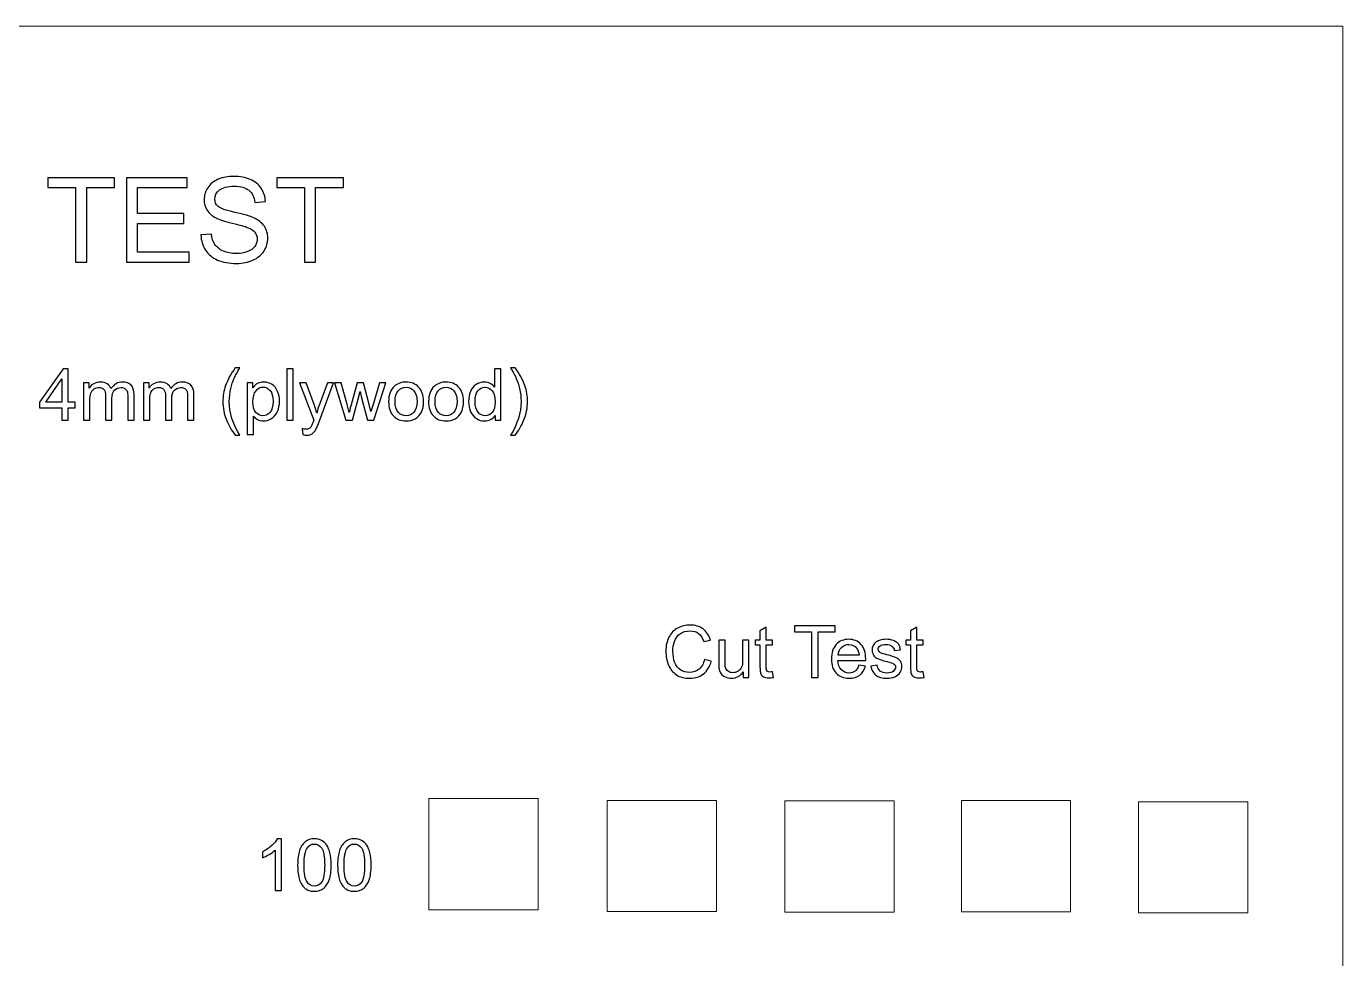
# Model space of a CAD drawing. Header units: centimetres. Extents: x -5.3 to 8.7, y 2.6 to 13.2.
# Drawn here: x 1.63 to 8.73, y 8.12 to 13.15 of the extents above; entities that cross this region are included whole.
import ezdxf

# ---------------------------------------------------------------- set-up
doc = ezdxf.new("R2010")
doc.units = ezdxf.units.CM
doc.header["$MEASUREMENT"] = 0
doc.layers.add('Layer 1', color=7, linetype='Continuous')

msp = doc.modelspace()

# ---------------------------------------------------------------- linework, layer by layer
at = {"layer": 'Layer 1', "color": 250, "lineweight": 9}
for points in [[(-5.3368, 2.64968), (8.73188, 2.64968), (8.73188, 13.15154), (-5.3368, 13.15154), (-5.3368, 2.64968)], [(3.79889, 8.38432), (4.38885, 8.38432), (4.38885, 8.98432), (3.79889, 8.98432), (3.79889, 8.38432)], [(3.79889, 8.38432), (4.38885, 8.38432), (4.38885, 8.98432), (3.79889, 8.98432), (3.79889, 8.38432)], [(4.76118, 8.37382), (5.35114, 8.37382), (5.35114, 8.97382), (4.76118, 8.97382), (4.76118, 8.37382)], [(5.72113, 8.37165), (6.31109, 8.37165), (6.31109, 8.97165), (5.72113, 8.97165), (5.72113, 8.37165)], [(6.67352, 8.37293), (7.26348, 8.37293), (7.26348, 8.97293), (6.67352, 8.97293), (6.67352, 8.37293)], [(7.62993, 8.36658), (8.21989, 8.36658), (8.21989, 8.96658), (7.62993, 8.96658), (7.62993, 8.36658)]]:
    msp.add_lwpolyline(points, close=True, dxfattribs=at)
at = {"layer": 'Layer 1', "color": 250}
for points, knots in [([(1.89287, 11.87957), (1.89287, 11.87957), (1.89287, 12.28089), (1.89287, 12.28089), (1.89287, 12.28089), (1.74301, 12.28089), (1.74301, 12.28089), (1.74301, 12.28089), (1.74301, 12.33423), (1.74301, 12.33423), (1.74301, 12.33423), (2.10305, 12.33423), (2.10305, 12.33423), (2.10305, 12.33423), (2.10305, 12.28089), (2.10305, 12.28089), (2.10305, 12.28089), (1.95319, 12.28089), (1.95319, 12.28089), (1.95319, 12.28089), (1.95319, 11.87957), (1.95319, 11.87957), (1.95319, 11.87957), (1.89287, 11.87957), (1.89287, 11.87957)], [0, 0, 0, 0, 0.125, 0.125, 0.125, 0.25, 0.25, 0.25, 0.375, 0.375, 0.375, 0.5, 0.5, 0.5, 0.625, 0.625, 0.625, 0.75, 0.75, 0.75, 0.875, 0.875, 0.875, 1, 1, 1, 1]), ([(2.16645, 11.87957), (2.16645, 11.87957), (2.16645, 12.33423), (2.16645, 12.33423), (2.16645, 12.33423), (2.49474, 12.33423), (2.49474, 12.33423), (2.49474, 12.33423), (2.49474, 12.28089), (2.49474, 12.28089), (2.49474, 12.28089), (2.22677, 12.28089), (2.22677, 12.28089), (2.22677, 12.28089), (2.22677, 12.14119), (2.22677, 12.14119), (2.22677, 12.14119), (2.4776, 12.14119), (2.4776, 12.14119), (2.4776, 12.14119), (2.4776, 12.08785), (2.4776, 12.08785), (2.4776, 12.08785), (2.22677, 12.08785), (2.22677, 12.08785), (2.22677, 12.08785), (2.22677, 11.93291), (2.22677, 11.93291), (2.22677, 11.93291), (2.50554, 11.93291), (2.50554, 11.93291), (2.50554, 11.93291), (2.50554, 11.87957), (2.50554, 11.87957), (2.50554, 11.87957), (2.16645, 11.87957), (2.16645, 11.87957)], [0, 0, 0, 0, 0.0833333, 0.0833333, 0.0833333, 0.1666667, 0.1666667, 0.1666667, 0.25, 0.25, 0.25, 0.3333333, 0.3333333, 0.3333333, 0.4166667, 0.4166667, 0.4166667, 0.5, 0.5, 0.5, 0.5833333, 0.5833333, 0.5833333, 0.6666667, 0.6666667, 0.6666667, 0.75, 0.75, 0.75, 0.8333333, 0.8333333, 0.8333333, 0.9166667, 0.9166667, 0.9166667, 1, 1, 1, 1]), ([(2.56904, 12.02562), (2.56904, 12.02562), (2.62556, 12.0307), (2.62556, 12.0307), (2.6282, 12.00784), (2.63445, 11.98911), (2.64429, 11.9744), (2.65413, 11.95979), (2.66937, 11.94794), (2.69001, 11.93884), (2.71065, 11.92984), (2.73393, 11.92529), (2.75975, 11.92529), (2.78272, 11.92529), (2.80293, 11.92868), (2.8205, 11.93556), (2.83807, 11.94244), (2.85109, 11.95185), (2.85966, 11.96381), (2.86823, 11.97577), (2.87257, 11.98879), (2.87257, 12.00276), (2.87257, 12.01694), (2.86844, 12.02932), (2.86019, 12.04001), (2.85193, 12.0506), (2.83828, 12.05949), (2.81923, 12.06679), (2.80706, 12.07145), (2.78007, 12.07885), (2.73827, 12.08891), (2.69646, 12.09896), (2.66725, 12.10838), (2.65053, 12.11727), (2.62884, 12.1287), (2.61275, 12.14288), (2.60217, 12.15971), (2.59148, 12.17654), (2.58619, 12.19548), (2.58619, 12.21633), (2.58619, 12.2394), (2.59275, 12.26089), (2.60576, 12.28078), (2.61878, 12.30079), (2.63773, 12.31592), (2.66281, 12.32629), (2.68779, 12.33666), (2.71562, 12.34185), (2.74621, 12.34185), (2.77986, 12.34185), (2.8096, 12.33645), (2.83532, 12.32555), (2.86103, 12.31476), (2.88083, 12.29878), (2.89469, 12.27761), (2.90855, 12.25655), (2.91596, 12.23263), (2.91702, 12.20596), (2.91702, 12.20596), (2.85924, 12.20152), (2.85924, 12.20152), (2.85617, 12.2302), (2.84569, 12.25189), (2.8278, 12.2665), (2.80992, 12.28121), (2.78346, 12.28851), (2.74853, 12.28851), (2.71213, 12.28851), (2.68556, 12.28184), (2.66895, 12.26851), (2.65233, 12.25517), (2.64397, 12.23909), (2.64397, 12.22025), (2.64397, 12.20395), (2.6499, 12.19051), (2.66164, 12.17993), (2.67329, 12.16945), (2.70345, 12.15855), (2.75234, 12.14754), (2.80124, 12.13643), (2.83479, 12.1268), (2.85299, 12.11854), (2.87934, 12.10637), (2.89892, 12.09103), (2.91152, 12.07229), (2.92411, 12.05367), (2.93036, 12.03218), (2.93036, 12.00784), (2.93036, 11.9836), (2.92348, 11.96096), (2.90961, 11.93958), (2.89575, 11.9182), (2.87596, 11.90158), (2.85003, 11.88973), (2.8241, 11.87788), (2.79499, 11.87195), (2.7625, 11.87195), (2.72144, 11.87195), (2.68704, 11.87798), (2.65932, 11.88994), (2.63148, 11.9019), (2.60979, 11.91989), (2.59402, 11.94402), (2.57814, 11.96805), (2.56989, 11.99525), (2.56904, 12.02562)], [0, 0, 0, 0, 0.0285714, 0.0285714, 0.0285714, 0.0571429, 0.0571429, 0.0571429, 0.0857143, 0.0857143, 0.0857143, 0.1142857, 0.1142857, 0.1142857, 0.1428571, 0.1428571, 0.1428571, 0.1714286, 0.1714286, 0.1714286, 0.2, 0.2, 0.2, 0.2285714, 0.2285714, 0.2285714, 0.2571429, 0.2571429, 0.2571429, 0.2857143, 0.2857143, 0.2857143, 0.3142857, 0.3142857, 0.3142857, 0.3428571, 0.3428571, 0.3428571, 0.3714286, 0.3714286, 0.3714286, 0.4, 0.4, 0.4, 0.4285714, 0.4285714, 0.4285714, 0.4571429, 0.4571429, 0.4571429, 0.4857143, 0.4857143, 0.4857143, 0.5142857, 0.5142857, 0.5142857, 0.5428571, 0.5428571, 0.5428571, 0.5714286, 0.5714286, 0.5714286, 0.6, 0.6, 0.6, 0.6285714, 0.6285714, 0.6285714, 0.6571429, 0.6571429, 0.6571429, 0.6857143, 0.6857143, 0.6857143, 0.7142857, 0.7142857, 0.7142857, 0.7428571, 0.7428571, 0.7428571, 0.7714286, 0.7714286, 0.7714286, 0.8, 0.8, 0.8, 0.8285714, 0.8285714, 0.8285714, 0.8571429, 0.8571429, 0.8571429, 0.8857143, 0.8857143, 0.8857143, 0.9142857, 0.9142857, 0.9142857, 0.9428571, 0.9428571, 0.9428571, 0.9714286, 0.9714286, 0.9714286, 1, 1, 1, 1]), ([(3.12785, 11.87957), (3.12785, 11.87957), (3.12785, 12.28089), (3.12785, 12.28089), (3.12785, 12.28089), (2.97799, 12.28089), (2.97799, 12.28089), (2.97799, 12.28089), (2.97799, 12.33423), (2.97799, 12.33423), (2.97799, 12.33423), (3.33803, 12.33423), (3.33803, 12.33423), (3.33803, 12.33423), (3.33803, 12.28089), (3.33803, 12.28089), (3.33803, 12.28089), (3.18817, 12.28089), (3.18817, 12.28089), (3.18817, 12.28089), (3.18817, 11.87957), (3.18817, 11.87957), (3.18817, 11.87957), (3.12785, 11.87957), (3.12785, 11.87957)], [0, 0, 0, 0, 0.125, 0.125, 0.125, 0.25, 0.25, 0.25, 0.375, 0.375, 0.375, 0.5, 0.5, 0.5, 0.625, 0.625, 0.625, 0.75, 0.75, 0.75, 0.875, 0.875, 0.875, 1, 1, 1, 1]), ([(1.8189, 11.02609), (1.8189, 11.02609), (1.8189, 11.09245), (1.8189, 11.09245), (1.8189, 11.09245), (1.69822, 11.09245), (1.69822, 11.09245), (1.69822, 11.09245), (1.69822, 11.12388), (1.69822, 11.12388), (1.69822, 11.12388), (1.82511, 11.30394), (1.82511, 11.30394), (1.82511, 11.30394), (1.85305, 11.30394), (1.85305, 11.30394), (1.85305, 11.30394), (1.85305, 11.12388), (1.85305, 11.12388), (1.85305, 11.12388), (1.89069, 11.12388), (1.89069, 11.12388), (1.89069, 11.12388), (1.89069, 11.09245), (1.89069, 11.09245), (1.89069, 11.09245), (1.85305, 11.09245), (1.85305, 11.09245), (1.85305, 11.09245), (1.85305, 11.02609), (1.85305, 11.02609), (1.85305, 11.02609), (1.8189, 11.02609), (1.8189, 11.02609)], [0, 0, 0, 0, 0.0909091, 0.0909091, 0.0909091, 0.1818182, 0.1818182, 0.1818182, 0.2727273, 0.2727273, 0.2727273, 0.3636364, 0.3636364, 0.3636364, 0.4545455, 0.4545455, 0.4545455, 0.5454545, 0.5454545, 0.5454545, 0.6363636, 0.6363636, 0.6363636, 0.7272727, 0.7272727, 0.7272727, 0.8181818, 0.8181818, 0.8181818, 0.9090909, 0.9090909, 0.9090909, 1, 1, 1, 1]), ([(2.75452, 10.9446), (2.73576, 10.96833), (2.71985, 10.99608), (2.70685, 11.0279), (2.69385, 11.05972), (2.68738, 11.09271), (2.68738, 11.12679), (2.68738, 11.15687), (2.69223, 11.18565), (2.70193, 11.21313), (2.71332, 11.24509), (2.73084, 11.27691), (2.75452, 11.3086), (2.75452, 11.3086), (2.77896, 11.3086), (2.77896, 11.3086), (2.7637, 11.28234), (2.75355, 11.26358), (2.74863, 11.25233), (2.74093, 11.23493), (2.73485, 11.21676), (2.73046, 11.19781), (2.72502, 11.1742), (2.72231, 11.15046), (2.72231, 11.1266), (2.72231, 11.06587), (2.74119, 11.0052), (2.77896, 10.9446), (2.77896, 10.9446), (2.75452, 10.9446), (2.75452, 10.9446)], [0, 0, 0, 0, 0.1, 0.1, 0.1, 0.2, 0.2, 0.2, 0.3, 0.3, 0.3, 0.4, 0.4, 0.4, 0.5, 0.5, 0.5, 0.6, 0.6, 0.6, 0.7, 0.7, 0.7, 0.8, 0.8, 0.8, 0.9, 0.9, 0.9, 1, 1, 1, 1]), ([(3.0336, 11.02609), (3.0336, 11.02609), (3.0336, 11.30394), (3.0336, 11.30394), (3.0336, 11.30394), (3.06775, 11.30394), (3.06775, 11.30394), (3.06775, 11.30394), (3.06775, 11.02609), (3.06775, 11.02609), (3.06775, 11.02609), (3.0336, 11.02609), (3.0336, 11.02609)], [0, 0, 0, 0, 0.25, 0.25, 0.25, 0.5, 0.5, 0.5, 0.75, 0.75, 0.75, 1, 1, 1, 1]), ([(4.15651, 11.02609), (4.15651, 11.02609), (4.15651, 11.05164), (4.15651, 11.05164), (4.14377, 11.03178), (4.12501, 11.02182), (4.10024, 11.02182), (4.0842, 11.02182), (4.06946, 11.02622), (4.05607, 11.03508), (4.04262, 11.04388), (4.0322, 11.05623), (4.02477, 11.07201), (4.01739, 11.08786), (4.01371, 11.10603), (4.01371, 11.1266), (4.01371, 11.14665), (4.01707, 11.16482), (4.02373, 11.18118), (4.03046, 11.19748), (4.04048, 11.21003), (4.05387, 11.2187), (4.06719, 11.22743), (4.0822, 11.23176), (4.09869, 11.23176), (4.11085, 11.23176), (4.12165, 11.22917), (4.13109, 11.22407), (4.14054, 11.21896), (4.14823, 11.21223), (4.15418, 11.20402), (4.15418, 11.20402), (4.15418, 11.30394), (4.15418, 11.30394), (4.15418, 11.30394), (4.18833, 11.30394), (4.18833, 11.30394), (4.18833, 11.30394), (4.18833, 11.02609), (4.18833, 11.02609), (4.18833, 11.02609), (4.15651, 11.02609), (4.15651, 11.02609)], [0, 0, 0, 0, 0.0714286, 0.0714286, 0.0714286, 0.1428571, 0.1428571, 0.1428571, 0.2142857, 0.2142857, 0.2142857, 0.2857143, 0.2857143, 0.2857143, 0.3571429, 0.3571429, 0.3571429, 0.4285714, 0.4285714, 0.4285714, 0.5, 0.5, 0.5, 0.5714286, 0.5714286, 0.5714286, 0.6428571, 0.6428571, 0.6428571, 0.7142857, 0.7142857, 0.7142857, 0.7857143, 0.7857143, 0.7857143, 0.8571429, 0.8571429, 0.8571429, 0.9285714, 0.9285714, 0.9285714, 1, 1, 1, 1]), ([(4.26485, 10.9446), (4.26485, 10.9446), (4.2404, 10.9446), (4.2404, 10.9446), (4.27817, 11.0052), (4.29706, 11.06587), (4.29706, 11.1266), (4.29706, 11.15033), (4.29434, 11.17388), (4.28891, 11.19722), (4.28464, 11.21617), (4.27863, 11.23435), (4.27093, 11.25181), (4.26601, 11.26313), (4.25579, 11.28208), (4.2404, 11.3086), (4.2404, 11.3086), (4.26485, 11.3086), (4.26485, 11.3086), (4.28852, 11.27691), (4.30605, 11.24509), (4.31743, 11.21313), (4.32713, 11.18565), (4.33198, 11.15687), (4.33198, 11.12679), (4.33198, 11.09271), (4.32545, 11.05972), (4.31239, 11.0279), (4.29939, 10.99608), (4.28354, 10.96833), (4.26485, 10.9446)], [0, 0, 0, 0, 0.1, 0.1, 0.1, 0.2, 0.2, 0.2, 0.3, 0.3, 0.3, 0.4, 0.4, 0.4, 0.5, 0.5, 0.5, 0.6, 0.6, 0.6, 0.7, 0.7, 0.7, 0.8, 0.8, 0.8, 0.9, 0.9, 0.9, 1, 1, 1, 1]), ([(1.8189, 11.12388), (1.8189, 11.12388), (1.8189, 11.24884), (1.8189, 11.24884), (1.8189, 11.24884), (1.73178, 11.12388), (1.73178, 11.12388), (1.73178, 11.12388), (1.8189, 11.12388), (1.8189, 11.12388)], [0, 0, 0, 0, 0.3333333, 0.3333333, 0.3333333, 0.6666667, 0.6666667, 0.6666667, 1, 1, 1, 1]), ([(1.935, 11.02609), (1.935, 11.02609), (1.935, 11.22749), (1.935, 11.22749), (1.935, 11.22749), (1.96566, 11.22749), (1.96566, 11.22749), (1.96566, 11.22749), (1.96566, 11.19904), (1.96566, 11.19904), (1.97193, 11.20887), (1.98034, 11.21682), (1.99082, 11.22277), (2.0013, 11.22879), (2.0132, 11.23176), (2.02658, 11.23176), (2.04146, 11.23176), (2.05368, 11.22866), (2.06319, 11.22251), (2.0727, 11.2163), (2.07942, 11.2077), (2.08331, 11.19658), (2.09935, 11.22006), (2.12011, 11.23176), (2.14572, 11.23176), (2.16577, 11.23176), (2.18123, 11.22626), (2.19196, 11.2152), (2.20276, 11.20414), (2.2082, 11.18713), (2.2082, 11.16417), (2.2082, 11.16417), (2.2082, 11.02609), (2.2082, 11.02609), (2.2082, 11.02609), (2.17405, 11.02609), (2.17405, 11.02609), (2.17405, 11.02609), (2.17405, 11.15286), (2.17405, 11.15286), (2.17405, 11.16644), (2.17288, 11.17627), (2.17068, 11.18228), (2.16848, 11.1883), (2.16447, 11.19309), (2.15859, 11.19677), (2.15277, 11.20046), (2.14591, 11.20227), (2.13809, 11.20227), (2.12386, 11.20227), (2.11209, 11.19755), (2.10271, 11.18817), (2.09333, 11.17873), (2.08867, 11.16366), (2.08867, 11.14296), (2.08867, 11.14296), (2.08867, 11.02609), (2.08867, 11.02609), (2.08867, 11.02609), (2.05452, 11.02609), (2.05452, 11.02609), (2.05452, 11.02609), (2.05452, 11.1568), (2.05452, 11.1568), (2.05452, 11.17194), (2.05174, 11.18332), (2.04618, 11.19089), (2.04062, 11.19845), (2.0315, 11.20227), (2.01889, 11.20227), (2.00932, 11.20227), (2.00045, 11.19975), (1.99231, 11.1947), (1.98416, 11.18966), (1.97827, 11.18228), (1.97458, 11.17252), (1.97096, 11.16282), (1.96915, 11.14878), (1.96915, 11.13048), (1.96915, 11.13048), (1.96915, 11.02609), (1.96915, 11.02609), (1.96915, 11.02609), (1.935, 11.02609), (1.935, 11.02609)], [0, 0, 0, 0, 0.0357143, 0.0357143, 0.0357143, 0.0714286, 0.0714286, 0.0714286, 0.1071429, 0.1071429, 0.1071429, 0.1428571, 0.1428571, 0.1428571, 0.1785714, 0.1785714, 0.1785714, 0.2142857, 0.2142857, 0.2142857, 0.25, 0.25, 0.25, 0.2857143, 0.2857143, 0.2857143, 0.3214286, 0.3214286, 0.3214286, 0.3571429, 0.3571429, 0.3571429, 0.3928571, 0.3928571, 0.3928571, 0.4285714, 0.4285714, 0.4285714, 0.4642857, 0.4642857, 0.4642857, 0.5, 0.5, 0.5, 0.5357143, 0.5357143, 0.5357143, 0.5714286, 0.5714286, 0.5714286, 0.6071429, 0.6071429, 0.6071429, 0.6428571, 0.6428571, 0.6428571, 0.6785714, 0.6785714, 0.6785714, 0.7142857, 0.7142857, 0.7142857, 0.75, 0.75, 0.75, 0.7857143, 0.7857143, 0.7857143, 0.8214286, 0.8214286, 0.8214286, 0.8571429, 0.8571429, 0.8571429, 0.8928571, 0.8928571, 0.8928571, 0.9285714, 0.9285714, 0.9285714, 0.9642857, 0.9642857, 0.9642857, 1, 1, 1, 1]), ([(2.25825, 11.02609), (2.25825, 11.02609), (2.25825, 11.22749), (2.25825, 11.22749), (2.25825, 11.22749), (2.28891, 11.22749), (2.28891, 11.22749), (2.28891, 11.22749), (2.28891, 11.19904), (2.28891, 11.19904), (2.29518, 11.20887), (2.30359, 11.21682), (2.31407, 11.22277), (2.32455, 11.22879), (2.33645, 11.23176), (2.34983, 11.23176), (2.36471, 11.23176), (2.37693, 11.22866), (2.38644, 11.22251), (2.39595, 11.2163), (2.40267, 11.2077), (2.40656, 11.19658), (2.4226, 11.22006), (2.44336, 11.23176), (2.46897, 11.23176), (2.48902, 11.23176), (2.50448, 11.22626), (2.51521, 11.2152), (2.52601, 11.20414), (2.53145, 11.18713), (2.53145, 11.16417), (2.53145, 11.16417), (2.53145, 11.02609), (2.53145, 11.02609), (2.53145, 11.02609), (2.4973, 11.02609), (2.4973, 11.02609), (2.4973, 11.02609), (2.4973, 11.15286), (2.4973, 11.15286), (2.4973, 11.16644), (2.49613, 11.17627), (2.49393, 11.18228), (2.49173, 11.1883), (2.48772, 11.19309), (2.48184, 11.19677), (2.47602, 11.20046), (2.46916, 11.20227), (2.46134, 11.20227), (2.44711, 11.20227), (2.43534, 11.19755), (2.42596, 11.18817), (2.41658, 11.17873), (2.41192, 11.16366), (2.41192, 11.14296), (2.41192, 11.14296), (2.41192, 11.02609), (2.41192, 11.02609), (2.41192, 11.02609), (2.37777, 11.02609), (2.37777, 11.02609), (2.37777, 11.02609), (2.37777, 11.1568), (2.37777, 11.1568), (2.37777, 11.17194), (2.37499, 11.18332), (2.36943, 11.19089), (2.36387, 11.19845), (2.35475, 11.20227), (2.34214, 11.20227), (2.33257, 11.20227), (2.3237, 11.19975), (2.31556, 11.1947), (2.30741, 11.18966), (2.30152, 11.18228), (2.29783, 11.17252), (2.29421, 11.16282), (2.2924, 11.14878), (2.2924, 11.13048), (2.2924, 11.13048), (2.2924, 11.02609), (2.2924, 11.02609), (2.2924, 11.02609), (2.25825, 11.02609), (2.25825, 11.02609)], [0, 0, 0, 0, 0.0357143, 0.0357143, 0.0357143, 0.0714286, 0.0714286, 0.0714286, 0.1071429, 0.1071429, 0.1071429, 0.1428571, 0.1428571, 0.1428571, 0.1785714, 0.1785714, 0.1785714, 0.2142857, 0.2142857, 0.2142857, 0.25, 0.25, 0.25, 0.2857143, 0.2857143, 0.2857143, 0.3214286, 0.3214286, 0.3214286, 0.3571429, 0.3571429, 0.3571429, 0.3928571, 0.3928571, 0.3928571, 0.4285714, 0.4285714, 0.4285714, 0.4642857, 0.4642857, 0.4642857, 0.5, 0.5, 0.5, 0.5357143, 0.5357143, 0.5357143, 0.5714286, 0.5714286, 0.5714286, 0.6071429, 0.6071429, 0.6071429, 0.6428571, 0.6428571, 0.6428571, 0.6785714, 0.6785714, 0.6785714, 0.7142857, 0.7142857, 0.7142857, 0.75, 0.75, 0.75, 0.7857143, 0.7857143, 0.7857143, 0.8214286, 0.8214286, 0.8214286, 0.8571429, 0.8571429, 0.8571429, 0.8928571, 0.8928571, 0.8928571, 0.9285714, 0.9285714, 0.9285714, 0.9642857, 0.9642857, 0.9642857, 1, 1, 1, 1]), ([(2.81854, 10.94887), (2.81854, 10.94887), (2.81854, 11.22749), (2.81854, 11.22749), (2.81854, 11.22749), (2.84959, 11.22749), (2.84959, 11.22749), (2.84959, 11.22749), (2.84959, 11.20104), (2.84959, 11.20104), (2.8569, 11.21126), (2.86517, 11.21896), (2.87442, 11.22407), (2.88361, 11.22917), (2.8948, 11.23176), (2.90793, 11.23176), (2.92513, 11.23176), (2.94026, 11.22736), (2.95339, 11.2185), (2.96652, 11.20971), (2.97642, 11.19722), (2.98314, 11.18118), (2.98981, 11.16508), (2.99317, 11.14749), (2.99317, 11.12828), (2.99317, 11.10778), (2.98948, 11.08928), (2.98211, 11.07279), (2.97474, 11.05636), (2.964, 11.04375), (2.9499, 11.03495), (2.93587, 11.02622), (2.92105, 11.02182), (2.90553, 11.02182), (2.89415, 11.02182), (2.88393, 11.02421), (2.87494, 11.029), (2.86589, 11.03379), (2.85851, 11.0398), (2.85269, 11.04711), (2.85269, 11.04711), (2.85269, 10.94887), (2.85269, 10.94887), (2.85269, 10.94887), (2.81854, 10.94887), (2.81854, 10.94887)], [0, 0, 0, 0, 0.0666667, 0.0666667, 0.0666667, 0.1333333, 0.1333333, 0.1333333, 0.2, 0.2, 0.2, 0.2666667, 0.2666667, 0.2666667, 0.3333333, 0.3333333, 0.3333333, 0.4, 0.4, 0.4, 0.4666667, 0.4666667, 0.4666667, 0.5333333, 0.5333333, 0.5333333, 0.6, 0.6, 0.6, 0.6666667, 0.6666667, 0.6666667, 0.7333333, 0.7333333, 0.7333333, 0.8, 0.8, 0.8, 0.8666667, 0.8666667, 0.8666667, 0.9333333, 0.9333333, 0.9333333, 1, 1, 1, 1]), ([(3.11903, 10.94867), (3.11903, 10.94867), (3.11515, 10.98023), (3.11515, 10.98023), (3.12265, 10.97823), (3.12912, 10.97719), (3.13468, 10.97719), (3.14231, 10.97719), (3.14839, 10.97849), (3.15292, 10.98101), (3.15751, 10.98353), (3.16126, 10.98709), (3.16417, 10.99162), (3.16631, 10.99505), (3.1698, 11.00352), (3.17459, 11.0171), (3.17523, 11.01898), (3.1762, 11.02176), (3.17763, 11.02544), (3.17763, 11.02544), (3.10118, 11.22749), (3.10118, 11.22749), (3.10118, 11.22749), (3.13766, 11.22749), (3.13766, 11.22749), (3.13766, 11.22749), (3.1797, 11.1112), (3.1797, 11.1112), (3.18519, 11.09652), (3.19004, 11.081), (3.19438, 11.0647), (3.19832, 11.08003), (3.20298, 11.09516), (3.20841, 11.11004), (3.20841, 11.11004), (3.25136, 11.22749), (3.25136, 11.22749), (3.25136, 11.22749), (3.28544, 11.22749), (3.28544, 11.22749), (3.28544, 11.22749), (3.20932, 11.0226), (3.20932, 11.0226), (3.2011, 11.00054), (3.1947, 10.98541), (3.19011, 10.97707), (3.18403, 10.96588), (3.17704, 10.95766), (3.16922, 10.95242), (3.16133, 10.94718), (3.15195, 10.9446), (3.14108, 10.9446), (3.13449, 10.9446), (3.12711, 10.94596), (3.11903, 10.94867)], [0, 0, 0, 0, 0.0555556, 0.0555556, 0.0555556, 0.1111111, 0.1111111, 0.1111111, 0.1666667, 0.1666667, 0.1666667, 0.2222222, 0.2222222, 0.2222222, 0.2777778, 0.2777778, 0.2777778, 0.3333333, 0.3333333, 0.3333333, 0.3888889, 0.3888889, 0.3888889, 0.4444444, 0.4444444, 0.4444444, 0.5, 0.5, 0.5, 0.5555556, 0.5555556, 0.5555556, 0.6111111, 0.6111111, 0.6111111, 0.6666667, 0.6666667, 0.6666667, 0.7222222, 0.7222222, 0.7222222, 0.7777778, 0.7777778, 0.7777778, 0.8333333, 0.8333333, 0.8333333, 0.8888889, 0.8888889, 0.8888889, 0.9444444, 0.9444444, 0.9444444, 1, 1, 1, 1]), ([(3.3509, 11.02609), (3.3509, 11.02609), (3.28997, 11.22749), (3.28997, 11.22749), (3.28997, 11.22749), (3.32567, 11.22749), (3.32567, 11.22749), (3.32567, 11.22749), (3.35782, 11.11127), (3.35782, 11.11127), (3.35782, 11.11127), (3.3692, 11.068), (3.3692, 11.068), (3.36965, 11.07013), (3.37314, 11.08398), (3.37961, 11.10952), (3.37961, 11.10952), (3.4115, 11.22749), (3.4115, 11.22749), (3.4115, 11.22749), (3.44649, 11.22749), (3.44649, 11.22749), (3.44649, 11.22749), (3.47682, 11.11056), (3.47682, 11.11056), (3.47682, 11.11056), (3.48672, 11.0722), (3.48672, 11.0722), (3.48672, 11.0722), (3.49829, 11.11108), (3.49829, 11.11108), (3.49829, 11.11108), (3.53309, 11.22749), (3.53309, 11.22749), (3.53309, 11.22749), (3.56627, 11.22749), (3.56627, 11.22749), (3.56627, 11.22749), (3.50308, 11.02609), (3.50308, 11.02609), (3.50308, 11.02609), (3.46777, 11.02609), (3.46777, 11.02609), (3.46777, 11.02609), (3.43582, 11.14658), (3.43582, 11.14658), (3.43582, 11.14658), (3.42773, 11.18106), (3.42773, 11.18106), (3.42773, 11.18106), (3.38699, 11.02609), (3.38699, 11.02609), (3.38699, 11.02609), (3.3509, 11.02609), (3.3509, 11.02609)], [0, 0, 0, 0, 0.0555556, 0.0555556, 0.0555556, 0.1111111, 0.1111111, 0.1111111, 0.1666667, 0.1666667, 0.1666667, 0.2222222, 0.2222222, 0.2222222, 0.2777778, 0.2777778, 0.2777778, 0.3333333, 0.3333333, 0.3333333, 0.3888889, 0.3888889, 0.3888889, 0.4444444, 0.4444444, 0.4444444, 0.5, 0.5, 0.5, 0.5555556, 0.5555556, 0.5555556, 0.6111111, 0.6111111, 0.6111111, 0.6666667, 0.6666667, 0.6666667, 0.7222222, 0.7222222, 0.7222222, 0.7777778, 0.7777778, 0.7777778, 0.8333333, 0.8333333, 0.8333333, 0.8888889, 0.8888889, 0.8888889, 0.9444444, 0.9444444, 0.9444444, 1, 1, 1, 1]), ([(3.58205, 11.12679), (3.58205, 11.16398), (3.59239, 11.19153), (3.61316, 11.20945), (3.63042, 11.22432), (3.65157, 11.23176), (3.67647, 11.23176), (3.70409, 11.23176), (3.72673, 11.22271), (3.74432, 11.2046), (3.76185, 11.18655), (3.77064, 11.16152), (3.77064, 11.12964), (3.77064, 11.10377), (3.76676, 11.08346), (3.759, 11.06865), (3.75124, 11.05384), (3.73992, 11.04232), (3.72505, 11.03411), (3.71024, 11.0259), (3.694, 11.02182), (3.67647, 11.02182), (3.64827, 11.02182), (3.62551, 11.03081), (3.60811, 11.04886), (3.59071, 11.0669), (3.58205, 11.0929), (3.58205, 11.12679)], [0, 0, 0, 0, 0.1111111, 0.1111111, 0.1111111, 0.2222222, 0.2222222, 0.2222222, 0.3333333, 0.3333333, 0.3333333, 0.4444444, 0.4444444, 0.4444444, 0.5555556, 0.5555556, 0.5555556, 0.6666667, 0.6666667, 0.6666667, 0.7777778, 0.7777778, 0.7777778, 0.8888889, 0.8888889, 0.8888889, 1, 1, 1, 1]), ([(3.79788, 11.12679), (3.79788, 11.16398), (3.80822, 11.19153), (3.82899, 11.20945), (3.84625, 11.22432), (3.8674, 11.23176), (3.8923, 11.23176), (3.91992, 11.23176), (3.94256, 11.22271), (3.96015, 11.2046), (3.97768, 11.18655), (3.98647, 11.16152), (3.98647, 11.12964), (3.98647, 11.10377), (3.98259, 11.08346), (3.97483, 11.06865), (3.96707, 11.05384), (3.95575, 11.04232), (3.94088, 11.03411), (3.92607, 11.0259), (3.90983, 11.02182), (3.8923, 11.02182), (3.8641, 11.02182), (3.84134, 11.03081), (3.82394, 11.04886), (3.80654, 11.0669), (3.79788, 11.0929), (3.79788, 11.12679)], [0, 0, 0, 0, 0.1111111, 0.1111111, 0.1111111, 0.2222222, 0.2222222, 0.2222222, 0.3333333, 0.3333333, 0.3333333, 0.4444444, 0.4444444, 0.4444444, 0.5555556, 0.5555556, 0.5555556, 0.6666667, 0.6666667, 0.6666667, 0.7777778, 0.7777778, 0.7777778, 0.8888889, 0.8888889, 0.8888889, 1, 1, 1, 1]), ([(2.84959, 11.12556), (2.84959, 11.09976), (2.85483, 11.08068), (2.86524, 11.06832), (2.87572, 11.05597), (2.88839, 11.04976), (2.90327, 11.04976), (2.9184, 11.04976), (2.93134, 11.05616), (2.94207, 11.06897), (2.95288, 11.08178), (2.95824, 11.10157), (2.95824, 11.12841), (2.95824, 11.15402), (2.953, 11.17316), (2.94246, 11.18591), (2.93192, 11.19865), (2.91937, 11.20499), (2.90476, 11.20499), (2.89027, 11.20499), (2.87746, 11.19819), (2.86634, 11.18468), (2.85515, 11.1711), (2.84959, 11.15143), (2.84959, 11.12556)], [0, 0, 0, 0, 0.125, 0.125, 0.125, 0.25, 0.25, 0.25, 0.375, 0.375, 0.375, 0.5, 0.5, 0.5, 0.625, 0.625, 0.625, 0.75, 0.75, 0.75, 0.875, 0.875, 0.875, 1, 1, 1, 1]), ([(3.61697, 11.12673), (3.61697, 11.10099), (3.6226, 11.08171), (3.63385, 11.06897), (3.64517, 11.05616), (3.65933, 11.04976), (3.67647, 11.04976), (3.69342, 11.04976), (3.70752, 11.05616), (3.71884, 11.06904), (3.73009, 11.08191), (3.73572, 11.1015), (3.73572, 11.12783), (3.73572, 11.15266), (3.73003, 11.17148), (3.71871, 11.18422), (3.70739, 11.19703), (3.69329, 11.20343), (3.67647, 11.20343), (3.65933, 11.20343), (3.64517, 11.1971), (3.63385, 11.18435), (3.6226, 11.17161), (3.61697, 11.1524), (3.61697, 11.12673)], [0, 0, 0, 0, 0.125, 0.125, 0.125, 0.25, 0.25, 0.25, 0.375, 0.375, 0.375, 0.5, 0.5, 0.5, 0.625, 0.625, 0.625, 0.75, 0.75, 0.75, 0.875, 0.875, 0.875, 1, 1, 1, 1]), ([(3.8328, 11.12673), (3.8328, 11.10099), (3.83843, 11.08171), (3.84968, 11.06897), (3.861, 11.05616), (3.87516, 11.04976), (3.8923, 11.04976), (3.90925, 11.04976), (3.92335, 11.05616), (3.93467, 11.06904), (3.94592, 11.08191), (3.95155, 11.1015), (3.95155, 11.12783), (3.95155, 11.15266), (3.94586, 11.17148), (3.93454, 11.18422), (3.92322, 11.19703), (3.90912, 11.20343), (3.8923, 11.20343), (3.87516, 11.20343), (3.861, 11.1971), (3.84968, 11.18435), (3.83843, 11.17161), (3.8328, 11.1524), (3.8328, 11.12673)], [0, 0, 0, 0, 0.125, 0.125, 0.125, 0.25, 0.25, 0.25, 0.375, 0.375, 0.375, 0.5, 0.5, 0.5, 0.625, 0.625, 0.625, 0.75, 0.75, 0.75, 0.875, 0.875, 0.875, 1, 1, 1, 1]), ([(4.04863, 11.12653), (4.04863, 11.10079), (4.05406, 11.08158), (4.06499, 11.06884), (4.07586, 11.0561), (4.08873, 11.04976), (4.10354, 11.04976), (4.11848, 11.04976), (4.13116, 11.05584), (4.14164, 11.068), (4.15205, 11.08016), (4.15729, 11.09872), (4.15729, 11.12369), (4.15729, 11.15111), (4.15198, 11.17129), (4.14131, 11.18416), (4.13071, 11.19703), (4.11758, 11.20343), (4.10199, 11.20343), (4.08679, 11.20343), (4.07411, 11.19729), (4.0639, 11.18494), (4.05374, 11.17258), (4.04863, 11.15311), (4.04863, 11.12653)], [0, 0, 0, 0, 0.125, 0.125, 0.125, 0.25, 0.25, 0.25, 0.375, 0.375, 0.375, 0.5, 0.5, 0.5, 0.625, 0.625, 0.625, 0.75, 0.75, 0.75, 0.875, 0.875, 0.875, 1, 1, 1, 1]), ([(5.28689, 9.73539), (5.28689, 9.73539), (5.32376, 9.72607), (5.32376, 9.72607), (5.31606, 9.69587), (5.30222, 9.67291), (5.28223, 9.65706), (5.26225, 9.64122), (5.2378, 9.63326), (5.20889, 9.63326), (5.17901, 9.63326), (5.15469, 9.63934), (5.13594, 9.65157), (5.11718, 9.66373), (5.10295, 9.68138), (5.09318, 9.70447), (5.08342, 9.72763), (5.0785, 9.7524), (5.0785, 9.77892), (5.0785, 9.80783), (5.084, 9.83305), (5.09506, 9.85459), (5.10612, 9.87612), (5.12184, 9.89249), (5.14221, 9.90368), (5.16258, 9.91487), (5.18503, 9.92043), (5.20947, 9.92043), (5.23728, 9.92043), (5.26063, 9.91338), (5.27952, 9.89921), (5.29847, 9.88505), (5.31166, 9.86519), (5.3191, 9.83958), (5.3191, 9.83958), (5.28301, 9.83104), (5.28301, 9.83104), (5.27661, 9.85122), (5.26723, 9.86597), (5.25501, 9.87515), (5.24278, 9.8844), (5.22739, 9.88899), (5.20883, 9.88899), (5.18755, 9.88899), (5.1697, 9.88389), (5.1554, 9.87367), (5.14111, 9.86345), (5.13102, 9.84967), (5.12526, 9.83247), (5.11944, 9.8152), (5.11653, 9.79741), (5.11653, 9.77911), (5.11653, 9.7555), (5.11996, 9.73487), (5.12682, 9.71728), (5.13367, 9.69962), (5.14434, 9.68649), (5.15883, 9.67776), (5.17332, 9.66903), (5.18897, 9.6647), (5.20585, 9.6647), (5.22642, 9.6647), (5.24375, 9.67065), (5.25798, 9.68248), (5.27221, 9.69438), (5.28185, 9.71197), (5.28689, 9.73539)], [0, 0, 0, 0, 0.0454545, 0.0454545, 0.0454545, 0.0909091, 0.0909091, 0.0909091, 0.1363636, 0.1363636, 0.1363636, 0.1818182, 0.1818182, 0.1818182, 0.2272727, 0.2272727, 0.2272727, 0.2727273, 0.2727273, 0.2727273, 0.3181818, 0.3181818, 0.3181818, 0.3636364, 0.3636364, 0.3636364, 0.4090909, 0.4090909, 0.4090909, 0.4545455, 0.4545455, 0.4545455, 0.5, 0.5, 0.5, 0.5454545, 0.5454545, 0.5454545, 0.5909091, 0.5909091, 0.5909091, 0.6363636, 0.6363636, 0.6363636, 0.6818182, 0.6818182, 0.6818182, 0.7272727, 0.7272727, 0.7272727, 0.7727273, 0.7727273, 0.7727273, 0.8181818, 0.8181818, 0.8181818, 0.8636364, 0.8636364, 0.8636364, 0.9090909, 0.9090909, 0.9090909, 0.9545455, 0.9545455, 0.9545455, 1, 1, 1, 1]), ([(5.6549, 9.66838), (5.6549, 9.66838), (5.65956, 9.63824), (5.65956, 9.63824), (5.64999, 9.63624), (5.64138, 9.6352), (5.63388, 9.6352), (5.62153, 9.6352), (5.61196, 9.63714), (5.6051, 9.64109), (5.59831, 9.64503), (5.59352, 9.65014), (5.59074, 9.65655), (5.58796, 9.66295), (5.5866, 9.6764), (5.5866, 9.69691), (5.5866, 9.69691), (5.5866, 9.81294), (5.5866, 9.81294), (5.5866, 9.81294), (5.56138, 9.81294), (5.56138, 9.81294), (5.56138, 9.81294), (5.56138, 9.83932), (5.56138, 9.83932), (5.56138, 9.83932), (5.5866, 9.83932), (5.5866, 9.83932), (5.5866, 9.83932), (5.5866, 9.88912), (5.5866, 9.88912), (5.5866, 9.88912), (5.62075, 9.90963), (5.62075, 9.90963), (5.62075, 9.90963), (5.62075, 9.83932), (5.62075, 9.83932), (5.62075, 9.83932), (5.6549, 9.83932), (5.6549, 9.83932), (5.6549, 9.83932), (5.6549, 9.81294), (5.6549, 9.81294), (5.6549, 9.81294), (5.62075, 9.81294), (5.62075, 9.81294), (5.62075, 9.81294), (5.62075, 9.69496), (5.62075, 9.69496), (5.62075, 9.6852), (5.62133, 9.67893), (5.62256, 9.67614), (5.62373, 9.67336), (5.62567, 9.67116), (5.62838, 9.66948), (5.6311, 9.66787), (5.63498, 9.66702), (5.64003, 9.66702), (5.64378, 9.66702), (5.64876, 9.66748), (5.6549, 9.66838)], [0, 0, 0, 0, 0.05, 0.05, 0.05, 0.1, 0.1, 0.1, 0.15, 0.15, 0.15, 0.2, 0.2, 0.2, 0.25, 0.25, 0.25, 0.3, 0.3, 0.3, 0.35, 0.35, 0.35, 0.4, 0.4, 0.4, 0.45, 0.45, 0.45, 0.5, 0.5, 0.5, 0.55, 0.55, 0.55, 0.6, 0.6, 0.6, 0.65, 0.65, 0.65, 0.7, 0.7, 0.7, 0.75, 0.75, 0.75, 0.8, 0.8, 0.8, 0.85, 0.85, 0.85, 0.9, 0.9, 0.9, 0.95, 0.95, 0.95, 1, 1, 1, 1]), ([(5.86433, 9.63792), (5.86433, 9.63792), (5.86433, 9.88317), (5.86433, 9.88317), (5.86433, 9.88317), (5.77275, 9.88317), (5.77275, 9.88317), (5.77275, 9.88317), (5.77275, 9.91577), (5.77275, 9.91577), (5.77275, 9.91577), (5.99278, 9.91577), (5.99278, 9.91577), (5.99278, 9.91577), (5.99278, 9.88317), (5.99278, 9.88317), (5.99278, 9.88317), (5.90119, 9.88317), (5.90119, 9.88317), (5.90119, 9.88317), (5.90119, 9.63792), (5.90119, 9.63792), (5.90119, 9.63792), (5.86433, 9.63792), (5.86433, 9.63792)], [0, 0, 0, 0, 0.125, 0.125, 0.125, 0.25, 0.25, 0.25, 0.375, 0.375, 0.375, 0.5, 0.5, 0.5, 0.625, 0.625, 0.625, 0.75, 0.75, 0.75, 0.875, 0.875, 0.875, 1, 1, 1, 1]), ([(6.46744, 9.66838), (6.46744, 9.66838), (6.4721, 9.63824), (6.4721, 9.63824), (6.46253, 9.63624), (6.45392, 9.6352), (6.44642, 9.6352), (6.43407, 9.6352), (6.4245, 9.63714), (6.41764, 9.64109), (6.41085, 9.64503), (6.40606, 9.65014), (6.40328, 9.65655), (6.4005, 9.66295), (6.39914, 9.6764), (6.39914, 9.69691), (6.39914, 9.69691), (6.39914, 9.81294), (6.39914, 9.81294), (6.39914, 9.81294), (6.37392, 9.81294), (6.37392, 9.81294), (6.37392, 9.81294), (6.37392, 9.83932), (6.37392, 9.83932), (6.37392, 9.83932), (6.39914, 9.83932), (6.39914, 9.83932), (6.39914, 9.83932), (6.39914, 9.88912), (6.39914, 9.88912), (6.39914, 9.88912), (6.43329, 9.90963), (6.43329, 9.90963), (6.43329, 9.90963), (6.43329, 9.83932), (6.43329, 9.83932), (6.43329, 9.83932), (6.46744, 9.83932), (6.46744, 9.83932), (6.46744, 9.83932), (6.46744, 9.81294), (6.46744, 9.81294), (6.46744, 9.81294), (6.43329, 9.81294), (6.43329, 9.81294), (6.43329, 9.81294), (6.43329, 9.69496), (6.43329, 9.69496), (6.43329, 9.6852), (6.43387, 9.67893), (6.4351, 9.67614), (6.43627, 9.67336), (6.43821, 9.67116), (6.44092, 9.66948), (6.44364, 9.66787), (6.44752, 9.66702), (6.45257, 9.66702), (6.45632, 9.66702), (6.4613, 9.66748), (6.46744, 9.66838)], [0, 0, 0, 0, 0.05, 0.05, 0.05, 0.1, 0.1, 0.1, 0.15, 0.15, 0.15, 0.2, 0.2, 0.2, 0.25, 0.25, 0.25, 0.3, 0.3, 0.3, 0.35, 0.35, 0.35, 0.4, 0.4, 0.4, 0.45, 0.45, 0.45, 0.5, 0.5, 0.5, 0.55, 0.55, 0.55, 0.6, 0.6, 0.6, 0.65, 0.65, 0.65, 0.7, 0.7, 0.7, 0.75, 0.75, 0.75, 0.8, 0.8, 0.8, 0.85, 0.85, 0.85, 0.9, 0.9, 0.9, 0.95, 0.95, 0.95, 1, 1, 1, 1]), ([(5.4965, 9.63792), (5.4965, 9.63792), (5.4965, 9.66787), (5.4965, 9.66787), (5.48085, 9.64503), (5.45964, 9.63365), (5.4328, 9.63365), (5.42096, 9.63365), (5.4099, 9.63592), (5.39962, 9.64044), (5.38934, 9.64503), (5.3817, 9.65073), (5.37672, 9.65758), (5.37174, 9.6645), (5.36825, 9.67291), (5.36625, 9.68287), (5.36489, 9.6896), (5.36418, 9.7002), (5.36418, 9.71469), (5.36418, 9.71469), (5.36418, 9.83932), (5.36418, 9.83932), (5.36418, 9.83932), (5.39833, 9.83932), (5.39833, 9.83932), (5.39833, 9.83932), (5.39833, 9.72789), (5.39833, 9.72789), (5.39833, 9.7101), (5.39904, 9.69807), (5.40039, 9.69193), (5.40253, 9.68293), (5.40706, 9.67595), (5.41404, 9.67084), (5.42096, 9.66573), (5.4295, 9.66314), (5.43972, 9.66314), (5.44994, 9.66314), (5.45951, 9.66573), (5.46843, 9.67097), (5.47736, 9.67621), (5.4837, 9.68339), (5.48745, 9.69238), (5.49114, 9.70137), (5.49301, 9.7145), (5.49301, 9.73164), (5.49301, 9.73164), (5.49301, 9.83932), (5.49301, 9.83932), (5.49301, 9.83932), (5.52716, 9.83932), (5.52716, 9.83932), (5.52716, 9.83932), (5.52716, 9.63792), (5.52716, 9.63792), (5.52716, 9.63792), (5.4965, 9.63792), (5.4965, 9.63792)], [0, 0, 0, 0, 0.0526316, 0.0526316, 0.0526316, 0.1052632, 0.1052632, 0.1052632, 0.1578947, 0.1578947, 0.1578947, 0.2105263, 0.2105263, 0.2105263, 0.2631579, 0.2631579, 0.2631579, 0.3157895, 0.3157895, 0.3157895, 0.3684211, 0.3684211, 0.3684211, 0.4210526, 0.4210526, 0.4210526, 0.4736842, 0.4736842, 0.4736842, 0.5263158, 0.5263158, 0.5263158, 0.5789474, 0.5789474, 0.5789474, 0.6315789, 0.6315789, 0.6315789, 0.6842105, 0.6842105, 0.6842105, 0.7368421, 0.7368421, 0.7368421, 0.7894737, 0.7894737, 0.7894737, 0.8421053, 0.8421053, 0.8421053, 0.8947368, 0.8947368, 0.8947368, 0.9473684, 0.9473684, 0.9473684, 1, 1, 1, 1]), ([(6.12084, 9.70311), (6.12084, 9.70311), (6.15615, 9.69846), (6.15615, 9.69846), (6.15065, 9.67795), (6.14037, 9.66198), (6.12536, 9.65066), (6.11036, 9.63934), (6.09121, 9.63365), (6.06787, 9.63365), (6.0385, 9.63365), (6.01522, 9.64271), (5.99801, 9.66082), (5.98081, 9.67886), (5.97221, 9.70428), (5.97221, 9.73694), (5.97221, 9.7707), (5.98087, 9.79696), (5.99827, 9.81559), (6.01567, 9.83428), (6.03824, 9.84359), (6.06599, 9.84359), (6.09283, 9.84359), (6.11476, 9.83447), (6.13177, 9.81617), (6.14878, 9.79787), (6.15731, 9.77212), (6.15731, 9.73894), (6.15731, 9.73694), (6.15725, 9.7339), (6.15712, 9.72989), (6.15712, 9.72989), (6.00713, 9.72989), (6.00713, 9.72989), (6.00843, 9.70784), (6.01464, 9.69089), (6.02589, 9.67918), (6.03708, 9.66748), (6.05111, 9.66159), (6.06787, 9.66159), (6.08035, 9.66159), (6.09102, 9.66489), (6.09982, 9.67149), (6.10868, 9.67808), (6.11566, 9.68863), (6.12084, 9.70311)], [0, 0, 0, 0, 0.0666667, 0.0666667, 0.0666667, 0.1333333, 0.1333333, 0.1333333, 0.2, 0.2, 0.2, 0.2666667, 0.2666667, 0.2666667, 0.3333333, 0.3333333, 0.3333333, 0.4, 0.4, 0.4, 0.4666667, 0.4666667, 0.4666667, 0.5333333, 0.5333333, 0.5333333, 0.6, 0.6, 0.6, 0.6666667, 0.6666667, 0.6666667, 0.7333333, 0.7333333, 0.7333333, 0.8, 0.8, 0.8, 0.8666667, 0.8666667, 0.8666667, 0.9333333, 0.9333333, 0.9333333, 1, 1, 1, 1]), ([(6.00907, 9.75783), (6.00907, 9.75783), (6.12122, 9.75783), (6.12122, 9.75783), (6.11974, 9.77478), (6.1154, 9.78745), (6.10835, 9.79593), (6.09755, 9.80905), (6.08345, 9.81565), (6.06618, 9.81565), (6.05053, 9.81565), (6.0374, 9.81041), (6.02673, 9.79994), (6.01612, 9.78946), (6.01024, 9.77542), (6.00907, 9.75783)], [0, 0, 0, 0, 0.2, 0.2, 0.2, 0.4, 0.4, 0.4, 0.6, 0.6, 0.6, 0.8, 0.8, 0.8, 1, 1, 1, 1]), ([(6.18571, 9.69807), (6.18571, 9.69807), (6.21947, 9.7035), (6.21947, 9.7035), (6.22135, 9.68998), (6.22665, 9.67964), (6.23532, 9.67239), (6.24398, 9.66521), (6.25614, 9.66159), (6.27167, 9.66159), (6.28738, 9.66159), (6.29902, 9.66476), (6.30666, 9.67116), (6.31422, 9.6775), (6.31804, 9.685), (6.31804, 9.69361), (6.31804, 9.7013), (6.31461, 9.70738), (6.30782, 9.71178), (6.30303, 9.71482), (6.29139, 9.71864), (6.27289, 9.72336), (6.24793, 9.72963), (6.23066, 9.73506), (6.22096, 9.73966), (6.21132, 9.74431), (6.20401, 9.75065), (6.19903, 9.7588), (6.19405, 9.76689), (6.19153, 9.77588), (6.19153, 9.78571), (6.19153, 9.7947), (6.1936, 9.80297), (6.19768, 9.81061), (6.20181, 9.81824), (6.20738, 9.82458), (6.21443, 9.82962), (6.21973, 9.8335), (6.22697, 9.8368), (6.23609, 9.83952), (6.24528, 9.84223), (6.25504, 9.84359), (6.26552, 9.84359), (6.2813, 9.84359), (6.29514, 9.84133), (6.30704, 9.83674), (6.31901, 9.83221), (6.3278, 9.826), (6.3335, 9.81824), (6.33912, 9.81041), (6.34307, 9.8), (6.3452, 9.78694), (6.3452, 9.78694), (6.31183, 9.78228), (6.31183, 9.78228), (6.31034, 9.79276), (6.30594, 9.80097), (6.2987, 9.80686), (6.29146, 9.81274), (6.28124, 9.81565), (6.26798, 9.81565), (6.25239, 9.81565), (6.2412, 9.81306), (6.23454, 9.80789), (6.22788, 9.80272), (6.22452, 9.79664), (6.22452, 9.78972), (6.22452, 9.78532), (6.22587, 9.78131), (6.22866, 9.77775), (6.23144, 9.77413), (6.23577, 9.77109), (6.24172, 9.7687), (6.24515, 9.7674), (6.25511, 9.76449), (6.27179, 9.75996), (6.29585, 9.75356), (6.31267, 9.74826), (6.32224, 9.74418), (6.33181, 9.74011), (6.33932, 9.73409), (6.34475, 9.72633), (6.35025, 9.71851), (6.35296, 9.70881), (6.35296, 9.69716), (6.35296, 9.68585), (6.34967, 9.67517), (6.343, 9.66515), (6.33634, 9.65512), (6.32677, 9.64736), (6.31429, 9.64187), (6.30174, 9.63637), (6.28758, 9.63365), (6.27179, 9.63365), (6.24567, 9.63365), (6.22568, 9.63908), (6.21197, 9.64989), (6.19826, 9.66075), (6.18953, 9.67679), (6.18571, 9.69807)], [0, 0, 0, 0, 0.030303, 0.030303, 0.030303, 0.0606061, 0.0606061, 0.0606061, 0.0909091, 0.0909091, 0.0909091, 0.1212121, 0.1212121, 0.1212121, 0.1515152, 0.1515152, 0.1515152, 0.1818182, 0.1818182, 0.1818182, 0.2121212, 0.2121212, 0.2121212, 0.2424242, 0.2424242, 0.2424242, 0.2727273, 0.2727273, 0.2727273, 0.3030303, 0.3030303, 0.3030303, 0.3333333, 0.3333333, 0.3333333, 0.3636364, 0.3636364, 0.3636364, 0.3939394, 0.3939394, 0.3939394, 0.4242424, 0.4242424, 0.4242424, 0.4545455, 0.4545455, 0.4545455, 0.4848485, 0.4848485, 0.4848485, 0.5151515, 0.5151515, 0.5151515, 0.5454545, 0.5454545, 0.5454545, 0.5757576, 0.5757576, 0.5757576, 0.6060606, 0.6060606, 0.6060606, 0.6363636, 0.6363636, 0.6363636, 0.6666667, 0.6666667, 0.6666667, 0.6969697, 0.6969697, 0.6969697, 0.7272727, 0.7272727, 0.7272727, 0.7575758, 0.7575758, 0.7575758, 0.7878788, 0.7878788, 0.7878788, 0.8181818, 0.8181818, 0.8181818, 0.8484848, 0.8484848, 0.8484848, 0.8787879, 0.8787879, 0.8787879, 0.9090909, 0.9090909, 0.9090909, 0.9393939, 0.9393939, 0.9393939, 0.969697, 0.969697, 0.969697, 1, 1, 1, 1]), ([(3.00328, 8.48811), (3.00328, 8.48811), (2.96913, 8.48811), (2.96913, 8.48811), (2.96913, 8.48811), (2.96913, 8.70555), (2.96913, 8.70555), (2.96092, 8.69766), (2.95011, 8.68984), (2.93679, 8.68201), (2.92347, 8.67418), (2.91144, 8.6683), (2.90083, 8.66442), (2.90083, 8.66442), (2.90083, 8.6974), (2.90083, 8.6974), (2.91991, 8.70633), (2.9366, 8.71719), (2.95089, 8.73), (2.96518, 8.74274), (2.97534, 8.7551), (2.98129, 8.76713), (2.98129, 8.76713), (3.00328, 8.76713), (3.00328, 8.76713), (3.00328, 8.76713), (3.00328, 8.48811), (3.00328, 8.48811)], [0, 0, 0, 0, 0.1111111, 0.1111111, 0.1111111, 0.2222222, 0.2222222, 0.2222222, 0.3333333, 0.3333333, 0.3333333, 0.4444444, 0.4444444, 0.4444444, 0.5555556, 0.5555556, 0.5555556, 0.6666667, 0.6666667, 0.6666667, 0.7777778, 0.7777778, 0.7777778, 0.8888889, 0.8888889, 0.8888889, 1, 1, 1, 1]), ([(3.09105, 8.62522), (3.09105, 8.65802), (3.09441, 8.68453), (3.10114, 8.70458), (3.10793, 8.7247), (3.11795, 8.74015), (3.13128, 8.75096), (3.14454, 8.76176), (3.16129, 8.76713), (3.18147, 8.76713), (3.19634, 8.76713), (3.20941, 8.76415), (3.22073, 8.75814), (3.23198, 8.75212), (3.24129, 8.74345), (3.24854, 8.73214), (3.25578, 8.72088), (3.26147, 8.70711), (3.26561, 8.69087), (3.26981, 8.67464), (3.27188, 8.65271), (3.27188, 8.62522), (3.27188, 8.59263), (3.26852, 8.56624), (3.26186, 8.54619), (3.2552, 8.52608), (3.24517, 8.51062), (3.23185, 8.49975), (3.21859, 8.48889), (3.20177, 8.48345), (3.18147, 8.48345), (3.15476, 8.48345), (3.13374, 8.49296), (3.11847, 8.51204), (3.10017, 8.53532), (3.09105, 8.57303), (3.09105, 8.62522)], [0, 0, 0, 0, 0.0833333, 0.0833333, 0.0833333, 0.1666667, 0.1666667, 0.1666667, 0.25, 0.25, 0.25, 0.3333333, 0.3333333, 0.3333333, 0.4166667, 0.4166667, 0.4166667, 0.5, 0.5, 0.5, 0.5833333, 0.5833333, 0.5833333, 0.6666667, 0.6666667, 0.6666667, 0.75, 0.75, 0.75, 0.8333333, 0.8333333, 0.8333333, 0.9166667, 0.9166667, 0.9166667, 1, 1, 1, 1]), ([(3.30688, 8.62522), (3.30688, 8.65802), (3.31024, 8.68453), (3.31697, 8.70458), (3.32376, 8.7247), (3.33378, 8.74015), (3.34711, 8.75096), (3.36037, 8.76176), (3.37712, 8.76713), (3.3973, 8.76713), (3.41217, 8.76713), (3.42524, 8.76415), (3.43656, 8.75814), (3.44781, 8.75212), (3.45712, 8.74345), (3.46437, 8.73214), (3.47161, 8.72088), (3.4773, 8.70711), (3.48144, 8.69087), (3.48564, 8.67464), (3.48771, 8.65271), (3.48771, 8.62522), (3.48771, 8.59263), (3.48435, 8.56624), (3.47769, 8.54619), (3.47103, 8.52608), (3.461, 8.51062), (3.44768, 8.49975), (3.43442, 8.48889), (3.4176, 8.48345), (3.3973, 8.48345), (3.37059, 8.48345), (3.34957, 8.49296), (3.3343, 8.51204), (3.316, 8.53532), (3.30688, 8.57303), (3.30688, 8.62522)], [0, 0, 0, 0, 0.0833333, 0.0833333, 0.0833333, 0.1666667, 0.1666667, 0.1666667, 0.25, 0.25, 0.25, 0.3333333, 0.3333333, 0.3333333, 0.4166667, 0.4166667, 0.4166667, 0.5, 0.5, 0.5, 0.5833333, 0.5833333, 0.5833333, 0.6666667, 0.6666667, 0.6666667, 0.75, 0.75, 0.75, 0.8333333, 0.8333333, 0.8333333, 0.9166667, 0.9166667, 0.9166667, 1, 1, 1, 1]), ([(3.12597, 8.6251), (3.12597, 8.57937), (3.13128, 8.54897), (3.14195, 8.53397), (3.15262, 8.5189), (3.16581, 8.51139), (3.18147, 8.51139), (3.19712, 8.51139), (3.21031, 8.51896), (3.22098, 8.53403), (3.23166, 8.54916), (3.23696, 8.5795), (3.23696, 8.6251), (3.23696, 8.67082), (3.23166, 8.70122), (3.22098, 8.71622), (3.21038, 8.73129), (3.19705, 8.7388), (3.18108, 8.7388), (3.16543, 8.7388), (3.15288, 8.73214), (3.1435, 8.71888), (3.13179, 8.702), (3.12597, 8.67069), (3.12597, 8.6251)], [0, 0, 0, 0, 0.125, 0.125, 0.125, 0.25, 0.25, 0.25, 0.375, 0.375, 0.375, 0.5, 0.5, 0.5, 0.625, 0.625, 0.625, 0.75, 0.75, 0.75, 0.875, 0.875, 0.875, 1, 1, 1, 1]), ([(3.3418, 8.6251), (3.3418, 8.57937), (3.34711, 8.54897), (3.35778, 8.53397), (3.36845, 8.5189), (3.38164, 8.51139), (3.3973, 8.51139), (3.41295, 8.51139), (3.42614, 8.51896), (3.43681, 8.53403), (3.44749, 8.54916), (3.45279, 8.5795), (3.45279, 8.6251), (3.45279, 8.67082), (3.44749, 8.70122), (3.43681, 8.71622), (3.42621, 8.73129), (3.41288, 8.7388), (3.39691, 8.7388), (3.38126, 8.7388), (3.36871, 8.73214), (3.35933, 8.71888), (3.34762, 8.702), (3.3418, 8.67069), (3.3418, 8.6251)], [0, 0, 0, 0, 0.125, 0.125, 0.125, 0.25, 0.25, 0.25, 0.375, 0.375, 0.375, 0.5, 0.5, 0.5, 0.625, 0.625, 0.625, 0.75, 0.75, 0.75, 0.875, 0.875, 0.875, 1, 1, 1, 1])]:
    msp.add_open_spline(points, degree=3, knots=knots, dxfattribs=at)

doc.saveas('drawing.dxf')
